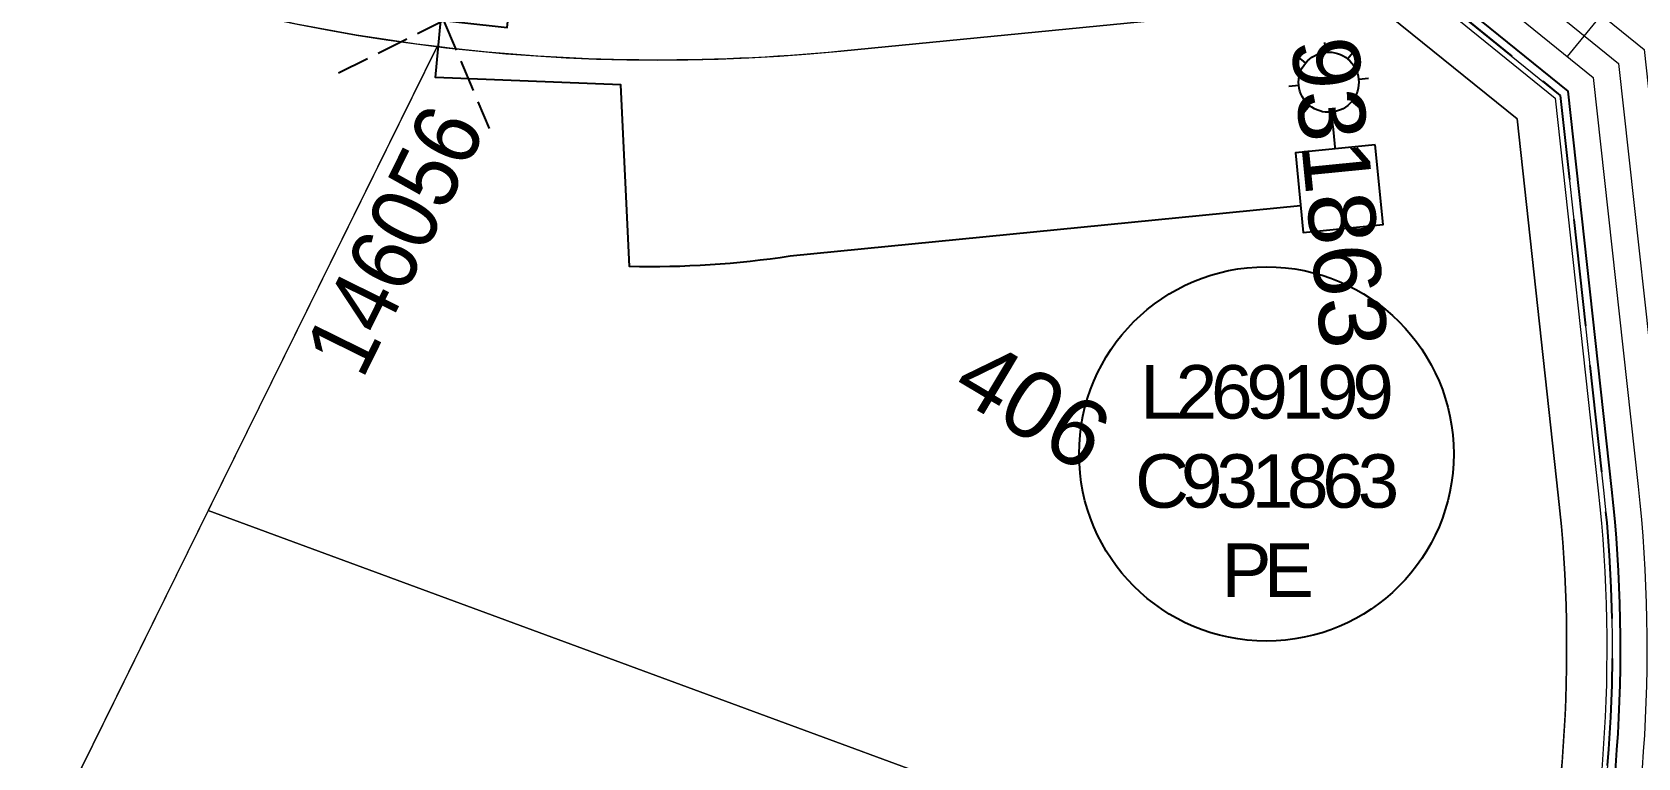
# Model space of a CAD drawing. Header units: metres. Extents: x 264965 to 265706, y 6180501 to 6181430.
# Drawn here: x 265146.1 to 265206.1, y 6180976.6 to 6181003.7 of the extents above; entities that cross this region are included whole.
import ezdxf
from ezdxf.enums import TextEntityAlignment as Align

# ---------------------------------------------------------------- set-up
doc = ezdxf.new("R2010")
doc.units = ezdxf.units.M
doc.linetypes.add('IE Trench LV', pattern=[5.5, 4, -1.5])
doc.linetypes.add('PHANTOM', pattern=[6.15, 3, -0.75, 0.3, -0.75, 0.3, -0.75, 0.3])
doc.layers.get('0').update_dxf_attribs({"color": 6})
for name, color, linetype, lineweight in [('_User Dimensions', 140, 'Continuous', 13), ('_User Miscellaneous10', 241, 'Continuous', 13), ('_User_LV_Exist', 5, 'Continuous', 25), ('_User_SL_Exist', 4, 'Continuous', 25), ('Cadastre Developer_SP_NEW', 92, 'Continuous', 15)]:
    doc.layers.add(name, color=color, linetype=linetype, lineweight=lineweight)
for name, color, linetype in [('Mains_LV_New_T84', 2, 'Cable x'), ('Services_SP_NEW_UG', 2, 'IE Trench LV'), ('SupportsUG_SP_LV_NEW', 2, 'Continuous'), ('SupportsUG_SP_LV_SL_NEW', 2, 'Continuous'), ('Trench_SP_NEW', 2, 'Continuous')]:
    doc.layers.add(name, color=color, linetype=linetype)
doc.styles.add('ARIAL', font='arial.ttf', dxfattribs={"height": 2})
doc.styles.add('SL_LABEL', font='arial.ttf', dxfattribs={"height": 2})
doc.styles.get("Standard").update_dxf_attribs({"font": 'arial.ttf'})
doc.linetypes.add('Cable 4', pattern='A,4,-0.1,["*",Standard,S=2,R=0,X=0,Y=-1.6],-1.2', length=5.3)
doc.linetypes.add('Cable New UG', pattern='A,6,-0.05,["X",Standard,S=1.8,R=0,X=0,Y=-0.94],-1.8', length=7.85)
doc.linetypes.add('Cable o', pattern='A,4,-0.01,["O",Standard,S=1.5,R=0,X=0,Y=-0.75],-1.6', length=5.61)
doc.linetypes.add('Cable x', pattern='A,5,-0.05,["X",Standard,S=1.5,R=0,X=0,Y=-0.75],-1.45', length=6.5)
doc.dimstyles.new('1.8mm_1_1000', dxfattribs={"dimtxt": 1.8, "dimasz": 2, "dimexe": 1, "dimexo": 3, "dimgap": 0.5, "dimtad": 0, "dimtoh": 1, "dimlfac": -1, "dimzin": 12, "dimdsep": 46, "dimtxsty": 'Standard', "dimcen": 1, "dimclrd": 256, "dimclre": 256, "dimclrt": 256, "dimazin": 3, "dimtfac": 1, "dimtmove": 0, "dimatfit": 3, "dimfxl": 1, "dimtolj": 1, "dimtzin": 0, "dimlwd": -1, "dimlwe": -1, "dimarcsym": 0})

# ---------------------------------------------------------------- blocks, each defined once
blk = doc.blocks.new('*D622')
at = {"layer": '_User Dimensions', "transparency": 16777216}
for p, q in [((265200.358, 6181013.43), (265198.805, 6181014.69)), ((265197.936, 6181007.27), (265202.541, 6181012.946)), ((265201.911, 6181012.17), (265202.609, 6181011.604)), ((265203.456, 6181002.791), (265208.062, 6181008.467)), ((265207.432, 6181007.69), (265206.735, 6181008.256)), ((265208.985, 6181006.43), (265210.538, 6181005.17))]:
    blk.add_line(p, q, dxfattribs=at)
at = {"layer": '_User Dimensions', "linetype": 'Cable New UG', "transparency": 16777216}
for points in [[(265200.568, 6181013.689), (265200.148, 6181013.171), (265201.911, 6181012.17)], [(265209.195, 6181006.689), (265208.775, 6181006.171), (265207.432, 6181007.69)]]:
    blk.add_solid(points, dxfattribs=at)
at = {"layer": '_User Dimensions', "linetype": 'Cable New UG', "transparency": 16777216, "insert": (265204.672, 6181009.93), "char_height": 1.8, "attachment_point": 5, "rotation": 320.94435}
blk.add_mtext('\\A1;7.11', dxfattribs=at)
blk = doc.blocks.new('PILLAR_NEW')
at = {"width": 0.9}
blk.add_attdef('ASSET_NUM', text='', height=2, dxfattribs=at).set_placement((4, 2), align=Align.MIDDLE_LEFT)
for tag, p, flags in [('SUBURB', (-2, 0), 1), ('STREETNAME', (-1.8, 0), 9), ('PARENT', (-1.6, 0), 9), ('NOTES', (-1.4, 0), 9), ('LOCATION', (-1.2, 0), 9), ('LEGEND', (-1, 0), 9), ('USAGE', (-0.8, 0), 9), ('SUPPORT_TYPE', (-0.6, 0), 9), ('STATE', (-0.4, 0), 9), ('OWNED_BY', (-0.2, 0), 9)]:
    blk.add_attdef(tag, p, '', height=0.2, rotation=270, dxfattribs=dict(flags=flags))
blk.add_wipeout([(1, 2.5), (1, -2.5), (-1, -2.5), (-1, 2.5)])
blk.add_lwpolyline([(-1, 2.5), (-1, -1.25), (-1, 1.25), (-1, -2.5), (1, -2.5), (1, 2.5)], close=True)
blk = doc.blocks.new('*U718')
at = {"layer": 'Services_SP_NEW_UG', "ltscale": 0.3}
for points in [[(0.934, 9.975), (2.523, 14.063)], [(5.116, 8.652), (0.934, 9.975)]]:
    blk.add_lwpolyline(points, dxfattribs=at)
blk = doc.blocks.new('COLUMN_NEW')
at = {"width": 0.9, "flags": 8}
blk.add_attdef('ASSET_NUM', text='', height=2, dxfattribs=at).set_placement((4, 2), align=Align.MIDDLE_LEFT)
at = {"flags": 1}
blk.add_attdef('Z', (-2.351, -1.813), '', height=0.2, rotation=270, dxfattribs=at)
at = {"flags": 9}
for tag, p in [('NOTES', (-2, -1.813)), ('SUBURB', (-1.8, -1.813)), ('STREETNAME', (-1.6, -1.813)), ('LOCATION', (-1.4, -1.813)), ('LEGEND', (-1.2, -1.813)), ('USAGE', (-1, -1.813)), ('STATE', (-0.8, -1.813)), ('OWNED_BY', (-0.6, -1.813)), ('COLUMN_TYPE', (-0.4, -1.813)), ('STREET_CODE', (-0.2, -1.813)), ('STRUCTURE_PLANT_NUMBER', (0.031, -1.813))]:
    blk.add_attdef(tag, text='', height=0.2, rotation=270, dxfattribs=at).set_placement(p, align=Align.MIDDLE_LEFT)
at = {"ltscale": 10}
blk.add_wipeout([(-1.5, -1.5), (-1.5, 1.5), (1.5, 1.5), (1.5, -1.5)], dxfattribs=at)
blk.add_lwpolyline([(-1.5, 1.5), (-1.5, -1.5), (1.5, -1.5), (1.5, 1.5)], close=True)
blk = doc.blocks.new('*D741')
at = {"layer": '_User Dimensions', "ltscale": 0.3, "transparency": 16777216}
for p, q in [((265214.537, 6181022.714), (265104.643, 6181011.877)), ((265216.613, 6181022.042), (265216.626, 6181021.915)), ((264986.288, 6181000.205), (265096.182, 6181011.042)), ((264984.383, 6180999.14), (264984.396, 6180999.014))]:
    blk.add_line(p, q, dxfattribs=at)
at = {"layer": '_User Dimensions', "linetype": 'PHANTOM', "ltscale": 0.3, "transparency": 16777216}
for points in [[(265214.505, 6181023.045), (265214.57, 6181022.382), (265216.528, 6181022.91)], [(264986.255, 6181000.537), (264986.321, 6180999.873), (264984.298, 6181000.009)]]:
    blk.add_solid(points, dxfattribs=at)
at = {"layer": '_User Dimensions', "linetype": 'PHANTOM', "ltscale": 0.3, "transparency": 16777216, "insert": (265100.413, 6181011.459), "char_height": 1.8, "attachment_point": 5, "rotation": 5.63198}
blk.add_mtext('\\A1;233.36', dxfattribs=at)
blk = doc.blocks.new('*U731')
at = {"style": 'SL_LABEL'}
for tag, height, rotation, flags, p in [('ASSET_NUM', 1, 95.63198, 8, (-1.682, 6.868)), ('STREET_CODE', 0.001, 270, 9, (0.001, 0))]:
    blk.add_attdef(tag, text='', height=height, rotation=rotation, dxfattribs=dict(at, flags=flags)).set_placement(p, align=Align.MIDDLE_LEFT)
for tag, height, rotation, flags, p in [('LNUMBER', 1, 95.63198, 8, (0.308, 7.064)), ('LOUTREACHVOCAB', 0.2, 270, 9, (-1.4, 2)), ('LRATECODE', 0.2, 270, 9, (-1.4, 1.8)), ('LREMOVE', 0.2, 270, 9, (-1.4, 1.6)), ('LREPLACE', 0.2, 270, 9, (-1.4, 1.4)), ('LTYPEVOCAB', 0.2, 270, 9, (-1.4, 1)), ('LEGEND', 0.2, 270, 9, (-1.4, 0.8)), ('LTYPE', 0.2, 270, 9, (-1.4, 1.2)), ('SUBURB', 0.2, 270, 9, (-1.4, 0.6)), ('STREETNAME', 0.2, 270, 9, (-1.4, 0.4)), ('LOCATION', 0.2, 270, 9, (-1.4, 0.2)), ('LNEW', 0.2, 270, 9, (-6.4, 0)), ('LMASTVOCAB', 0.2, 270, 9, (-6.2, 0)), ('LMAST', 0.2, 270, 9, (-6, 0)), ('LLAMPVOCAB', 0.2, 270, 9, (-5.8, 0)), ('LLAMP', 0.2, 270, 9, (-5.6, 0)), ('LEXIST', 0.2, 270, 9, (-5.4, 0)), ('LCHARGE3PERCENT', 0.2, 270, 9, (-5.2, 0)), ('LCHARGE3', 0.2, 270, 9, (-5, 0)), ('LCHARGE2PERCENT', 0.2, 270, 9, (-4.8, 0)), ('LCHARGE2', 0.2, 270, 9, (-4.6, 0)), ('LCHARGE1PERCENT', 0.2, 270, 9, (-4.4, 0)), ('LCHARGE1', 0.2, 270, 9, (-4.2, 0)), ('LCATEGORY', 0.2, 270, 9, (-4, 0)), ('LBRACKETVOCAB', 0.2, 270, 9, (-3.8, 0)), ('LBRACKET', 0.2, 270, 9, (-3.6, 0)), ('LKINGHEIGHT', 0.2, 270, 9, (-3.4, 0)), ('CREPLACE', 0.2, 270, 9, (-3.2, 0)), ('CREMOVE', 0.2, 270, 9, (-3, 0)), ('CNUMBER', 0.2, 270, 9, (-2.8, 0)), ('CNEW', 0.2, 270, 9, (-2.6, 0)), ('CEXIST', 0.2, 270, 9, (-2.4, 0)), ('USAGE', 0.2, 270, 9, (-2.2, 0)), ('STATE', 0.2, 270, 9, (-2, 0)), ('OWNED_BY', 0.2, 270, 9, (-1.8, 0)), ('ORIENTATION', 0.2, 270, 9, (-1.6, 0)), ('OPERATING_VOLTAGE', 0.2, 270, 9, (-1.4, 0)), ('NOTES', 0.2, 270, 9, (-1.4, 0)), ('NO_PHASES', 0.2, 270, 9, (-1.2, 0)), ('LANTERN_TYPE', 0.2, 270, 9, (-1, 0)), ('LANTERN_PURPOSE', 0.2, 270, 9, (-0.8, 0)), ('CONTROL_TYPE', 0.2, 270, 9, (-0.6, 0)), ('CONSTRUCTED_VOLTAGE', 0.2, 270, 9, (-0.4, 0)), ('MAINTAINED_BY', 0.2, 270, 9, (-1.4, -0.663))]:
    blk.add_attdef(tag, text='', height=height, rotation=rotation, dxfattribs=dict(flags=flags)).set_placement(p, align=Align.MIDDLE_LEFT)
for tag, p, height, flags in [('OPERATED_BY', (-1.4, -0.407), 0.2, 9), ('Z', (0, 0), 0.001, 1)]:
    blk.add_attdef(tag, p, '', height=height, rotation=270, dxfattribs=dict(flags=flags))
blk.add_wipeout([(-0.558, 5.66), (0.559, 5.14), (1.287, 4.146), (0.767, 3.029), (-0.227, 2.301), (-1.344, 2.821), (-2.072, 3.815), (-1.552, 4.932)])
for p, q in [((-0.503, 5.1), (-0.54, 5.473)), ((-1.552, 4.932), (-1.262, 4.694)), ((0.559, 5.14), (0.321, 4.85)), ((-1.885, 3.833), (-1.512, 3.87)), ((0.727, 4.091), (1.1, 4.128)), ((-1.344, 2.821), (-1.106, 3.111)), ((0.767, 3.029), (0.477, 3.267)), ((0, 0), (-0.282, 2.861))]:
    blk.add_line(p, q)
blk.add_circle((-0.393, 3.981), 1.125)
at = {"flags": 9}
for tag, p in [('LANTNUMBER', (-1.4, 2.6)), ('LOUTREACH', (-1.4, 2.2))]:
    blk.add_attdef(tag, text='', height=0.2, rotation=270, dxfattribs=at).set_placement(p, align=Align.MIDDLE_LEFT)

msp = doc.modelspace()

# ---------------------------------------------------------------- linework, layer by layer
at = {"layer": '_User_LV_Exist', "color": 6, "linetype": 'Cable New UG', "flags": 128}
msp.add_lwpolyline([(265193.693, 6181019.781), (265196.667, 6181007.012), (265203.465, 6181001.496), (265205.097, 6180986.605, -0.180118), (265195.783, 6180949.712, -0.053612), (265190.348, 6180943.586)], format="xyb", dxfattribs=at)
at = {"layer": '_User_SL_Exist'}
msp.add_circle((265192.201, 6180987.928), 7, dxfattribs=at)
at = {"layer": 'Cadastre Developer_SP_NEW', "transparency": 33554687, "flags": 128}
msp.add_lwpolyline([(265152.658, 6180985.81), (265143.596, 6180967.429), (265186.671, 6180943.512, 0.033707), (265189.487, 6180945.618, 0.067193), (265194.13, 6180950.839, 0.088635), (265201.792, 6180967.685)], format="xyb", close=True, dxfattribs=at)
at = {"layer": 'Trench_SP_NEW', "linetype": 'IE Trench LV', "flags": 128}
msp.add_lwpolyline([(265121.717, 6181024.29, 0.225796), (265176.128, 6181004.685), (265196.574, 6181006.701), (265203.18, 6181001.341), (265204.799, 6180986.572, -0.180126), (265195.535, 6180949.881, -0.096288), (265188.032, 6180942.374)], format="xyb", dxfattribs=at)

# ---------------------------------------------------------------- texts
at = {"layer": '_User_SL_Exist', "insert": (265192.111, 6180986.917), "char_height": 2, "width": 10.69335, "attachment_point": 5}
msp.add_mtext('{\\T0.8;L269199 C931863\\PPE}', dxfattribs=at)
at = {"layer": 'Cadastre Developer_SP_NEW', "transparency": 33554687, "style": 'ARIAL'}
msp.add_text('406', height=2.5, rotation=329.12694, dxfattribs=at).set_placement((265180.345, 6180990.184))

# ---------------------------------------------------------------- next in the draw order: block references
at = {"layer": '_User_SL_Exist', "linetype": 'Cable 4'}
msp.add_blockref('*U731', (265194.922, 6180997.85), dxfattribs=at)
at = {"layer": 'SupportsUG_SP_LV_NEW', "color": 2, "linetype": 'Cable New UG'}
ref = msp.add_blockref('PILLAR_NEW', (265161.454, 6181005.147), dxfattribs=dict(at, rotation=263.6838631426013))
ref.add_attrib('ASSET_NUM', '146056', dxfattribs={"layer": '0', "height": 2.5, "rotation": 63.75657, "width": 0.9}).set_placement((265157.296, 6180991.228), align=Align.MIDDLE_LEFT)

# ---------------------------------------------------------------- next in the draw order: linework, layer by layer
at = {"layer": '_User Miscellaneous10'}
msp.add_lwpolyline([(265238.627, 6181253.709, 0.313089), (265151.775, 6181201.166), (265106.516, 6181099.788, 0.575546), (265176.294, 6181002.993), (265196.045, 6181004.941), (265201.566, 6181000.461), (265203.109, 6180986.387, -0.18017), (265194.13, 6180950.839, -0.134996), (265183.625, 6180941.816, 1.758638), (265202.156, 6180929.332, -0.134996), (265206.571, 6180942.458, 0.179554), (265218.02, 6180988.022), (265216.495, 6181001.933), (265220.926, 6181007.394), (265240.481, 6181009.323, -0.067151), (265318.244, 6181006.537), (265323.56, 6181005.625), (265333.575, 6180991.734), (265321.705, 6180914.063, -0.153558), (265285.078, 6180839.458)], format="xyb", dxfattribs=at)
at = {"layer": '_User Miscellaneous10', "color": 4, "transparency": 33554636}
msp.add_lwpolyline([(265238.533, 6181252.212, 0.313089), (265153.145, 6181200.554), (265107.886, 6181099.176, 0.575546), (265176.147, 6181004.486), (265196.512, 6181006.494), (265202.99, 6181001.237), (265204.6, 6180986.55, -0.180131), (265195.37, 6180949.994, -0.134919), (265184.266, 6180940.46, 1.758638), (265200.659, 6180929.416, -0.135058), (265205.331, 6180943.302, 0.179579), (265216.529, 6180987.858), (265214.935, 6181002.392), (265220.155, 6181008.825), (265240.334, 6181010.815, -0.067151), (265318.498, 6181008.016), (265324.418, 6181007), (265335.15, 6180992.114), (265323.188, 6180913.837, -0.153558), (265286.164, 6180838.423, -0.153558)], format="xyb", dxfattribs=at)
at = {"layer": '_User Miscellaneous10', "color": 6, "transparency": 33554636}
msp.add_lwpolyline([(265238.521, 6181252.012, 0.313089), (265153.327, 6181200.473), (265108.069, 6181099.095, 0.575546), (265176.128, 6181004.685), (265196.574, 6181006.701), (265203.18, 6181001.341), (265204.799, 6180986.572, -0.180126), (265195.535, 6180949.881, -0.134909), (265184.351, 6180940.279, 1.758638), (265200.459, 6180929.428, -0.135065), (265205.165, 6180943.414, 0.179583), (265216.33, 6180987.837), (265214.727, 6181002.453), (265220.053, 6181009.016), (265240.315, 6181011.014, -0.067151), (265318.532, 6181008.213), (265324.533, 6181007.183), (265335.36, 6180992.164), (265323.386, 6180913.806, -0.153558), (265286.309, 6180838.285, -0.153558)], format="xyb", dxfattribs=at)
at = {"layer": '_User Miscellaneous10', "color": 5, "transparency": 33554636}
for points in [[(265238.502, 6181251.713, 0.313089), (265153.601, 6181200.35), (265108.343, 6181098.973, 0.575546), (265176.098, 6181004.983), (265196.667, 6181007.012), (265203.465, 6181001.496), (265205.097, 6180986.605, -0.180118), (265195.783, 6180949.712, -0.134895), (265184.479, 6180940.007, 1.758638), (265200.159, 6180929.444, -0.135077), (265204.917, 6180943.583, 0.179588), (265216.032, 6180987.804), (265214.416, 6181002.545), (265219.899, 6181009.303), (265240.285, 6181011.313, -0.067151), (265318.582, 6181008.508), (265324.704, 6181007.458), (265335.675, 6180992.24), (265323.682, 6180913.761, -0.153558), (265286.526, 6180838.078, -0.153558)], [(265238.376, 6181249.717, 0.313089), (265155.427, 6181199.535), (265110.169, 6181098.157, 0.575546), (265175.902, 6181006.974), (265197.289, 6181009.083), (265205.363, 6181002.531), (265207.085, 6180986.823, -0.180071), (265197.435, 6180948.585, -0.134805), (265185.333, 6180938.199, 1.758638), (265198.163, 6180929.557, -0.13515), (265203.264, 6180944.708, 0.179621), (265214.044, 6180987.586), (265212.337, 6181003.157), (265218.871, 6181011.211), (265240.089, 6181013.303, -0.067151), (265318.921, 6181010.48), (265325.848, 6181009.291), (265337.776, 6180992.746), (265325.659, 6180913.459, -0.153558), (265287.974, 6180836.699, -0.153558)], [(265238.251, 6181247.721, 0.313089), (265157.254, 6181198.72), (265111.995, 6181097.342, 0.575546), (265175.706, 6181008.964), (265197.911, 6181011.154), (265207.262, 6181003.566), (265209.073, 6180987.041, -0.180027), (265199.088, 6180947.458, -0.134726), (265186.187, 6180936.391, 1.758638), (265196.166, 6180929.669, -0.135218), (265201.61, 6180945.834, 0.179655), (265212.056, 6180987.368), (265210.257, 6181003.769), (265217.844, 6181013.119), (265239.893, 6181015.294, -0.067151), (265319.259, 6181012.451), (265326.993, 6181011.124), (265339.876, 6180993.253), (265327.636, 6180913.157, -0.153558), (265289.422, 6180835.32, -0.153558)]]:
    msp.add_lwpolyline(points, format="xyb", dxfattribs=at)
at = {"layer": '_User Miscellaneous10', "color": 1, "transparency": 33554636}
for points in [[(265238.439, 6181250.715, 0.313089), (265154.514, 6181199.943), (265109.256, 6181098.565, 0.575546), (265176, 6181005.978), (265196.978, 6181008.047), (265204.414, 6181002.014), (265206.091, 6180986.714, -0.180094), (265196.609, 6180949.149, -0.134849), (265184.906, 6180939.103, 1.758638), (265199.161, 6180929.5, -0.135115), (265204.09, 6180944.145, 0.179604), (265215.038, 6180987.695), (265213.376, 6181002.851), (265219.385, 6181010.257), (265240.187, 6181012.308, -0.067151), (265318.752, 6181009.494), (265325.276, 6181008.375), (265336.725, 6180992.493), (265324.671, 6180913.61, -0.153558), (265287.25, 6180837.389, -0.153558)], [(265238.314, 6181248.719, 0.313089), (265156.341, 6181199.127), (265111.082, 6181097.75, 0.575546), (265175.804, 6181007.969), (265197.6, 6181010.118), (265206.312, 6181003.049), (265208.079, 6180986.932, -0.180048), (265198.261, 6180948.022, -0.134764), (265185.76, 6180937.295, 1.758638), (265197.164, 6180929.613, -0.135185), (265202.437, 6180945.271, 0.179638), (265213.05, 6180987.477), (265211.297, 6181003.463), (265218.358, 6181012.165), (265239.991, 6181014.298, -0.067151), (265319.09, 6181011.465), (265326.421, 6181010.208), (265338.826, 6180992.999), (265326.648, 6180913.308, -0.153558), (265288.698, 6180836.009, -0.153558)], [(265238.188, 6181246.723, 0.313089), (265158.167, 6181198.312), (265112.908, 6181096.934, 0.575546), (265175.607, 6181009.959), (265198.222, 6181012.189), (265208.211, 6181004.084), (265210.068, 6180987.15, -0.180007), (265199.914, 6180946.895, -0.134689), (265186.614, 6180935.486, 1.758638), (265195.167, 6180929.725, -0.13525), (265200.784, 6180946.396, 0.179672), (265211.062, 6180987.259), (265209.218, 6181004.075), (265217.331, 6181014.074), (265239.794, 6181016.289, -0.067151), (265319.428, 6181013.436), (265327.565, 6181012.04), (265340.927, 6180993.506), (265328.625, 6180913.006, -0.153558), (265290.147, 6180834.63, -0.153558)]]:
    msp.add_lwpolyline(points, format="xyb", dxfattribs=at)
at = {"layer": '_User_SL_Exist', "linetype": 'Cable o', "flags": 128}
msp.add_lwpolyline([(265193.478, 6180997.206), (265174.402, 6180995.324, -0.044563), (265168.401, 6180994.94), (265168.081, 6181001.73), (265161.155, 6181002.002), (265161.344, 6181004.153)], format="xyb", dxfattribs=at)
at = {"layer": 'Cadastre Developer_SP_NEW', "transparency": 33554687, "flags": 128}
for points in [[(265161.213, 6181003.162, -0.088278), (265138.094, 6181010.233), (265104.545, 6180960.11, -0.007937), (265111.111, 6180956.917), (265111.1, 6180957.021), (265113.471, 6180955.705, -0.023806), (265132.383, 6180944.684)], [(265201.566, 6181000.461), (265196.045, 6181004.941), (265176.294, 6181002.993, -0.05481), (265161.213, 6181003.162), (265152.658, 6180985.81), (265201.792, 6180967.685, 0.090002), (265203.109, 6180986.387)]]:
    msp.add_lwpolyline(points, format="xyb", close=True, dxfattribs=at)
at = {"layer": 'Mains_LV_New_T84', "color": 2, "linetype": 'Cable New UG', "flags": 128}
msp.add_lwpolyline([(265193.595, 6181020.776), (265196.667, 6181007.012), (265203.465, 6181001.496), (265205.097, 6180986.605, -0.180118), (265195.783, 6180949.712, -0.095394), (265188.281, 6180942.18)], format="xyb", dxfattribs=at)

# ---------------------------------------------------------------- next in the draw order: block references
at = {"layer": 'Services_SP_NEW_UG', "color": 2, "rotation": 224.1443420682042}
msp.add_blockref('*U718', (265155.176, 6181011.95), dxfattribs=at)

# ---------------------------------------------------------------- next in the draw order: dimensions: what is measured, and where the dimension line sits
at = {"layer": '_User Dimensions', "linetype": 'PHANTOM', "ltscale": 0.3}
dim = msp.add_aligned_dim(p1=(265216.319, 6181025.027), p2=(264984.089, 6181002.126), distance=2.127, dimstyle='1.8mm_1_1000', dxfattribs=at)
dim.commit()
dim.dimension.update_dxf_attribs({"geometry": '*D741', "text_midpoint": (265100.413, 6181011.459)})
at = {"layer": '_User Dimensions', "color": 2, "linetype": 'Cable New UG'}
dim = msp.add_aligned_dim(p1=(265196.045, 6181004.941), p2=(265201.566, 6181000.461), distance=9.31, dimstyle='1.8mm_1_1000', dxfattribs=at)
dim.commit()
dim.dimension.update_dxf_attribs({"geometry": '*D622', "text_midpoint": (265204.672, 6181009.93)})

# ---------------------------------------------------------------- next in the draw order: block references
at = {"layer": '_User_SL_Exist', "rotation": 275.6319822993689}
msp.add_blockref('COLUMN_NEW', (265194.922, 6180997.85), dxfattribs=at)

# ---------------------------------------------------------------- next in the draw order: block references
at = {"layer": 'SupportsUG_SP_LV_SL_NEW'}
ref = msp.add_blockref('COLUMN_NEW', (265196.667, 6181007.012), dxfattribs=dict(at, rotation=275.6319822993689))
ref.add_attrib('ASSET_NUM', '931863', dxfattribs={"layer": '0', "height": 2.5, "rotation": 275.63198}).set_placement((265194.364, 6181003.51), align=Align.MIDDLE_LEFT)

doc.saveas('drawing.dxf')
